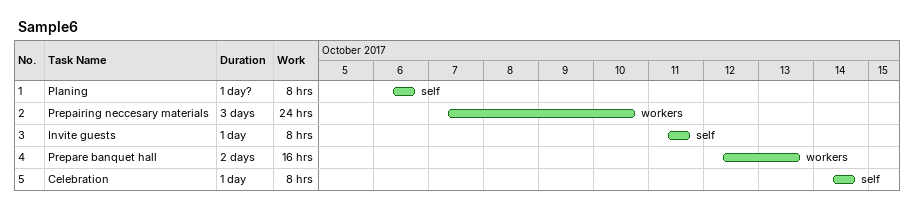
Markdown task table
Sample6

| ID | Task | Duration | Start | Finish | Resources | Work (h) |
|---|---|---|---|---|---|---|
| 1 | Planing | 1d? | 2017-10-06 | 2017-10-06 | self | 8 |
| 2 | Prepairing neccesary materials | 3d | 2017-10-07 | 2017-10-10 | workers | 24 |
| 3 | Invite guests | 1d | 2017-10-11 | 2017-10-11 | self | 8 |
| 4 | Prepare banquet hall | 2d | 2017-10-12 | 2017-10-13 | workers | 16 |
| 5 | Celebration | 1d | 2017-10-14 | 2017-10-14 | self | 8 |
